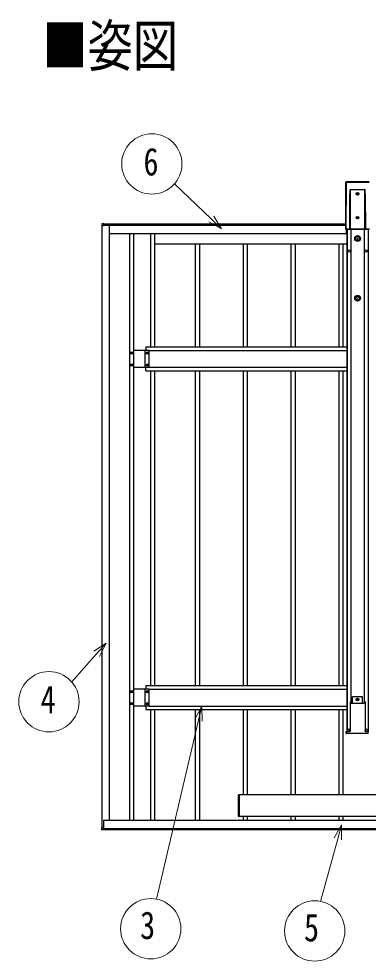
# Model space of a CAD drawing. Units: millimetres, scale not verified. Extents: x -14718 to 14718, y -10397 to 10401.
# Drawn here: x -6341 to -4881, y -881 to 3055 of the extents above; entities that cross this region are included whole.
import ezdxf
from ezdxf.enums import TextEntityAlignment as Align

# ---------------------------------------------------------------- set-up
doc = ezdxf.new("R2010")
doc.units = ezdxf.units.MM
doc.header["$LTSCALE"] = 50
doc.layers.add('0-2_USER1', color=3, linetype='Continuous')
doc.layers.add('0-6_YKK_A1', color=4, linetype='Continuous')
doc.layers.add('0-7_YKK_D', color=6, linetype='Continuous', lineweight=18)
doc.styles.add('ＭＳ ゴシック', font='')
doc.styles.get('ＭＳ ゴシック').set_extended_font_data('MS Gothic')

msp = doc.modelspace()

# ---------------------------------------------------------------- linework, layer by layer
at = {"layer": '0-6_YKK_A1'}
for p, q in [((-4974.17, 2373.44), (-4974.8, 2176.29)), ((-4974.32, 2176.77), (-4973.69, 2372.96)), ((-4974.17, 2373.43), (-4974.17, 2373.44)), ((-4973.69, 2372.96), (-4974.17, 2373.43)), ((-4973.19, 2372.93), (-4973.82, 2176.75)), ((-4876.16, 2373.93), (-4973.67, 2373.93)), ((-4973.67, 2373.93), (-4973.19, 2373.45)), ((-4876.16, 2373.93), (-4973.67, 2373.93)), ((-4973.67, 2373.93), (-4973.67, 2373.93)), ((-4973.19, 2373.45), (-4876.64, 2373.45)), ((-4973.19, 2373.45), (-4973.19, 2372.93)), ((-4876.64, 2372.93), (-4973.19, 2372.93)), ((-4957.44, 2176.86), (-4956.97, 2323.64)), ((-4956.47, 2323.61), (-4956.94, 2176.83)), ((-4956.47, 2177.3), (-4956.47, 2323.61)), ((-4893.85, 2340.23), (-4955.98, 2340.23)), ((-4955.98, 2340.23), (-4955.98, 2177.3)), ((-4955.97, 2342.85), (-4893.86, 2342.85)), ((-4924.43, 2325.7), (-4924.43, 2326.66)), ((-4893.85, 2177.3), (-4893.85, 2340.23)), ((-4893.36, 2323.61), (-4893.36, 2177.3)), ((-4892.89, 2176.83), (-4893.36, 2323.61)), ((-4892.86, 2323.64), (-4892.39, 2176.86)), ((-4924.43, 2225.7), (-4924.43, 2226.66)), ((-5986.41, 2199.62), (-5993.95, 2199.16)), ((-5993.95, 2191.42), (-5988.23, 2191.42)), ((-5992.91, -324.91), (-5992.91, 2191.42)), ((-5988.23, 2191.42), (-5987.91, 2191.42)), ((-5987.91, 2191.42), (-5987.91, 2192.62)), ((-5962.91, 2192.61), (-5987.91, 2192.61)), ((-5987.41, 2192.61), (-5987.41, 2192.92)), ((-5986.41, 2199.13), (-5986.41, 2199.62)), ((-5986.41, 2193.22), (-5986.41, 2199.13)), ((-5986.41, 2198.11), (-4974.73, 2198.11)), ((-5986.41, 2193.11), (-4974.75, 2193.11)), ((-5984.41, 2193.09), (-4974.75, 2193.09)), ((-5984.41, 2193.09), (-5984.41, 2192.61)), ((-5962.91, -291.6), (-5962.91, 2192.61)), ((-4974.8, 2176.29), (-4974.8, 2176.29)), ((-4973.82, 2176.28), (-4974.3, 2175.79)), ((-4974.3, 2175.79), (-4953.54, 2175.79)), ((-4974.3, 2175.79), (-4953.54, 2175.79)), ((-4974.3, 2175.79), (-4974.3, 2175.79)), ((-4973.82, 2176.75), (-4957.44, 2176.75)), ((-4973.82, 2176.75), (-4973.82, 2176.28)), ((-4956.5, 2176.28), (-4973.82, 2176.28)), ((-4970.91, 2158.12), (-4970.91, 2175.79)), ((-4970.91, 2158.11), (-4970.91, 2175.79)), ((-4970.91, 2173.12), (-4969.91, 2173.12)), ((-4969.91, 2175.79), (-4969.91, 78.86)), ((-4968.71, 2175.79), (-4968.71, 78.86)), ((-4956.94, 2176.83), (-4956.47, 2177.3)), ((-4955.98, 2176.8), (-4956.5, 2176.28)), ((-4955.98, 2177.3), (-4893.85, 2177.3)), ((-4955.98, 2177.3), (-4955.98, 2176.8)), ((-4893.85, 2176.8), (-4955.98, 2176.8)), ((-4953.54, 2175.79), (-4953.29, 2176.68)), ((-4953.29, 2176.68), (-4896.41, 2176.68)), ((-4952.41, 2176.68), (-4952.41, 197.03)), ((-4897.41, 2176.68), (-4897.41, 197.03)), ((-4896.41, 2176.68), (-4896.16, 2175.79)), ((-4896.16, 2175.79), (-4875.53, 2175.79)), ((-4896.16, 2175.79), (-4875.53, 2175.79)), ((-4893.85, 2177.3), (-4893.85, 2176.8)), ((-4893.33, 2176.28), (-4893.85, 2176.8)), ((-4893.36, 2177.3), (-4892.89, 2176.83)), ((-4876.01, 2176.28), (-4893.33, 2176.28)), ((-4892.39, 2176.75), (-4876.01, 2176.75)), ((-4881.11, 2175.79), (-4881.11, 78.86)), ((-5962.91, 2158.11), (-4970.91, 2158.11)), ((-5877.91, 2158.11), (-5877.91, -291.6)), ((-5861.91, 2158.11), (-5861.91, -291.6)), ((-5790.91, 2158.11), (-5790.91, 1684.34)), ((-5773.91, 2158.11), (-5773.91, 1684.34)), ((-5773.91, 2115.12), (-5586.81, 2115.12)), ((-5601.91, 1684.34), (-5601.91, 2115.12)), ((-5601.91, 2115.12), (-5386.81, 2115.12)), ((-5584.91, 1684.34), (-5584.91, 2115.12)), ((-5401.91, 1684.34), (-5401.91, 2115.12)), ((-5401.91, 2115.12), (-5186.81, 2115.12)), ((-5384.91, 1684.34), (-5384.91, 2115.12)), ((-5201.91, 1684.34), (-5201.91, 2115.12)), ((-5201.91, 2115.12), (-4986.81, 2115.12)), ((-5184.91, 1684.34), (-5184.91, 2115.12)), ((-5001.91, 1684.34), (-5001.91, 2115.12)), ((-5001.91, 2115.12), (-4969.91, 2115.12)), ((-4984.91, 1684.34), (-4984.91, 2115.12)), ((-5869.39, 1660.78), (-5869.39, 1661.74)), ((-5795.91, 1669.84), (-5861.91, 1669.84)), ((-5795.91, 1669.84), (-5861.91, 1669.84)), ((-5813.41, 1598.84), (-5813.41, 1669.84)), ((-5813.41, 1598.84), (-5813.41, 1669.84)), ((-5810.91, 1684.34), (-5810.91, 1669.84)), ((-5810.91, 1684.34), (-4969.91, 1684.34)), ((-5803.39, 1660.78), (-5803.39, 1661.74)), ((-5795.91, 1598.84), (-5795.91, 1669.84)), ((-5795.91, 1598.84), (-5795.91, 1669.84)), ((-5795.91, 1669.34), (-4969.91, 1669.34)), ((-5869.39, 1610.78), (-5869.39, 1611.74)), ((-5795.91, 1598.84), (-5861.91, 1598.84)), ((-5795.91, 1598.84), (-5861.91, 1598.84)), ((-5810.91, 1584.34), (-5810.91, 1598.84)), ((-5810.91, 1584.34), (-4969.91, 1584.34)), ((-5803.39, 1610.78), (-5803.39, 1611.74)), ((-5795.91, 1599.34), (-4969.91, 1599.34)), ((-5790.91, 1584.34), (-5790.91, 269.65)), ((-5773.91, 1584.34), (-5773.91, 269.65)), ((-5601.91, 269.65), (-5601.91, 1584.34)), ((-5584.91, 269.65), (-5584.91, 1584.34)), ((-5401.91, 269.65), (-5401.91, 1584.34)), ((-5384.91, 269.65), (-5384.91, 1584.34)), ((-5201.91, 269.65), (-5201.91, 1584.34)), ((-5184.91, 269.65), (-5184.91, 1584.34)), ((-5001.91, 269.65), (-5001.91, 1584.34)), ((-4984.91, 269.65), (-4984.91, 1584.34)), ((-5869.39, 246.09), (-5869.39, 247.05)), ((-5795.91, 255.15), (-5861.91, 255.15)), ((-5813.41, 184.15), (-5813.41, 255.15)), ((-5810.91, 269.65), (-5810.91, 255.15)), ((-5810.91, 269.65), (-4969.91, 269.65)), ((-5803.39, 246.09), (-5803.39, 247.05)), ((-5795.91, 184.15), (-5795.91, 255.15)), ((-5795.91, 254.65), (-4969.91, 254.65)), ((-5869.39, 196.09), (-5869.39, 197.05)), ((-5803.39, 196.09), (-5803.39, 197.05)), ((-4956.16, 202.21), (-4956.16, 79.01)), ((-4955.8, 202.36), (-4956.15, 202.36)), ((-4955.8, 202.36), (-4955.31, 202.36)), ((-4955.31, 202.36), (-4953.27, 202.36)), ((-4952.96, 197.03), (-4953.27, 202.36)), ((-4904.41, 222.86), (-4945.41, 222.86)), ((-4945.41, 197.03), (-4945.41, 222.86)), ((-4924.43, 213.3), (-4924.43, 214.26)), ((-4904.41, 197.03), (-4904.41, 222.86)), ((-4896.56, 202.36), (-4894.52, 202.36)), ((-4894.52, 202.36), (-4894.03, 202.36)), ((-4894.03, 202.36), (-4893.68, 202.36)), ((-4893.66, 202.21), (-4893.66, 79.01)), ((-5795.91, 184.15), (-5861.91, 184.15)), ((-5810.91, 184.15), (-5810.91, 169.65)), ((-5810.91, 169.65), (-4969.91, 169.65)), ((-5795.91, 184.65), (-4969.91, 184.65)), ((-5790.91, 169.65), (-5790.91, -291.6)), ((-5773.91, 169.65), (-5773.91, -291.6)), ((-5601.91, -291.6), (-5601.91, 169.65)), ((-5584.91, -291.6), (-5584.91, 169.65)), ((-5401.91, -186.6), (-5401.91, 169.65)), ((-5384.91, -186.6), (-5384.91, 169.65)), ((-5201.91, -186.6), (-5201.91, 169.65)), ((-5184.91, -186.6), (-5184.91, 169.65)), ((-5001.91, -186.6), (-5001.91, 169.65)), ((-4984.91, -186.6), (-4984.91, 169.65)), ((-4972.29, 78.86), (-4957.27, 78.86)), ((-4966.41, 78.86), (-4966.41, 82.86)), ((-4957.41, 78.86), (-4957.41, 82.86)), ((-4957.27, 78.86), (-4956.28, 78.86)), ((-4956.18, 78.86), (-4956.28, 78.86)), ((-4893.65, 78.86), (-4893.55, 78.86)), ((-4893.55, 78.86), (-4892.56, 78.86)), ((-4892.56, 78.86), (-4877.54, 78.86)), ((-4892.41, 78.86), (-4892.41, 82.86)), ((-4883.41, 78.86), (-4883.41, 82.86)), ((-4956.75, 69.36), (-4970.32, 69.36)), ((-4955.25, 69.36), (-4956.75, 69.36)), ((-4954.88, 69.36), (-4955.25, 69.36)), ((-4894.95, 69.36), (-4954.88, 69.36)), ((-4894.58, 69.36), (-4894.95, 69.36)), ((-4893.08, 69.36), (-4894.58, 69.36)), ((-4879.51, 69.36), (-4893.08, 69.36)), ((-5422.42, -276.01), (-5422.42, -187.19)), ((-4369.92, -186.6), (-5419.92, -186.6)), ((-5987.41, -291.6), (-1012.91, -291.6)), ((-5987.41, -291.6), (-5987.41, -326.41)), ((-5419.92, -277.1), (-5421.48, -277)), ((-5419.92, -276.1), (-5419.92, -277.1)), ((-5401.91, -291.6), (-5401.91, -276.6)), ((-5384.91, -291.6), (-5384.91, -276.6)), ((-5201.91, -291.6), (-5201.91, -276.6)), ((-5184.91, -291.6), (-5184.91, -276.6)), ((-5001.91, -291.6), (-5001.91, -276.6)), ((-4984.91, -291.6), (-4984.91, -276.6)), ((-5993.95, -324.91), (-5988.23, -324.91)), ((-5986.41, -333.11), (-5993.95, -332.65)), ((-5988.23, -324.91), (-5987.91, -324.91)), ((-5987.91, -324.91), (-5987.91, -326.11)), ((-5987.91, -324.91), (-5987.91, -326.11)), ((-5987.41, -326.11), (-5987.91, -326.11)), ((-5986.41, -326.6), (-993.91, -326.6)), ((-5986.41, -326.71), (-5986.41, -332.61)), ((-5986.41, -331.6), (-993.91, -331.6)), ((-5986.41, -332.61), (-5986.41, -333.11))]:
    msp.add_line(p, q, dxfattribs=at)
for points in [[(-4974.17, 2373.43), (-4974.8, 2176.29), (-4974.32, 2176.77)], [(-4956.34, 2340.26), (-4956.06, 2342.24), (-4955.98, 2342.81), (-4955.97, 2342.85)], [(-4955.98, 2340.23), (-4956, 2340.23), (-4956.02, 2340.23), (-4956.04, 2340.23), (-4956.07, 2340.23), (-4956.09, 2340.23), (-4956.11, 2340.23), (-4956.13, 2340.23), (-4956.16, 2340.23)], [(-4926.35, 2324.74), (-4927.31, 2324.74), (-4927.31, 2323.78), (-4926.35, 2323.78)], [(-4924.43, 2326.66), (-4925.39, 2326.66), (-4925.39, 2325.7)], [(-4925.39, 2322.82), (-4925.39, 2321.86), (-4924.43, 2321.86), (-4924.43, 2322.82)], [(-4923.47, 2323.78), (-4922.51, 2323.78), (-4922.51, 2324.74), (-4923.47, 2324.74)], [(-4893.67, 2340.23), (-4893.81, 2342.23), (-4893.86, 2342.81), (-4893.86, 2342.85)], [(-4893.85, 2340.23), (-4893.83, 2340.23), (-4893.81, 2340.23), (-4893.79, 2340.23), (-4893.76, 2340.23), (-4893.74, 2340.23), (-4893.72, 2340.23), (-4893.7, 2340.23), (-4893.67, 2340.23)], [(-4926.35, 2224.74), (-4927.31, 2224.74), (-4927.31, 2223.78), (-4926.35, 2223.78)], [(-4924.43, 2226.66), (-4925.39, 2226.66), (-4925.39, 2225.7)], [(-4925.39, 2222.82), (-4925.39, 2221.86), (-4924.43, 2221.86), (-4924.43, 2222.82)], [(-4923.47, 2223.78), (-4922.51, 2223.78), (-4922.51, 2224.74), (-4923.47, 2224.74)], [(-5994.41, 2198.66), (-5994.41, 2191.42), (-5993.95, 2191.42)], [(-5987.61, 2192.92), (-5986.41, 2192.92), (-5986.41, 2193.22)], [(-4955.98, 2177.3), (-4956.07, 2177.3), (-4956.16, 2177.3), (-4956.24, 2177.3), (-4956.32, 2177.3), (-4956.38, 2177.3), (-4956.43, 2177.3), (-4956.46, 2177.3), (-4956.47, 2177.3)], [(-4893.85, 2177.3), (-4893.76, 2177.3), (-4893.67, 2177.3), (-4893.59, 2177.3), (-4893.51, 2177.3), (-4893.45, 2177.3), (-4893.4, 2177.3), (-4893.37, 2177.3), (-4893.36, 2177.3)], [(-5870.35, 1658.86), (-5871.31, 1658.86), (-5871.31, 1659.82), (-5870.35, 1659.82)], [(-5869.39, 1661.74), (-5868.43, 1661.74), (-5868.43, 1660.78)], [(-5868.43, 1657.9), (-5868.43, 1656.94), (-5869.39, 1656.94), (-5869.39, 1657.9)], [(-5867.47, 1659.82), (-5866.51, 1659.82), (-5866.51, 1658.86), (-5867.47, 1658.86)], [(-5804.35, 1658.86), (-5805.31, 1658.86), (-5805.31, 1659.82), (-5804.35, 1659.82)], [(-5803.39, 1661.74), (-5802.43, 1661.74), (-5802.43, 1660.78)], [(-5802.43, 1657.9), (-5802.43, 1656.94), (-5803.39, 1656.94), (-5803.39, 1657.9)], [(-5801.47, 1659.82), (-5800.51, 1659.82), (-5800.51, 1658.86), (-5801.47, 1658.86)], [(-5870.35, 1608.86), (-5871.31, 1608.86), (-5871.31, 1609.82), (-5870.35, 1609.82)], [(-5869.39, 1611.74), (-5868.43, 1611.74), (-5868.43, 1610.78)], [(-5868.43, 1607.9), (-5868.43, 1606.94), (-5869.39, 1606.94), (-5869.39, 1607.9)], [(-5867.47, 1609.82), (-5866.51, 1609.82), (-5866.51, 1608.86), (-5867.47, 1608.86)], [(-5804.35, 1608.86), (-5805.31, 1608.86), (-5805.31, 1609.82), (-5804.35, 1609.82)], [(-5803.39, 1611.74), (-5802.43, 1611.74), (-5802.43, 1610.78)], [(-5802.43, 1607.9), (-5802.43, 1606.94), (-5803.39, 1606.94), (-5803.39, 1607.9)], [(-5801.47, 1609.82), (-5800.51, 1609.82), (-5800.51, 1608.86), (-5801.47, 1608.86)], [(-5870.35, 244.17), (-5871.31, 244.17), (-5871.31, 245.13), (-5870.35, 245.13)], [(-5869.39, 247.05), (-5868.43, 247.05), (-5868.43, 246.09)], [(-5868.43, 243.21), (-5868.43, 242.25), (-5869.39, 242.25), (-5869.39, 243.21)], [(-5867.47, 245.13), (-5866.51, 245.13), (-5866.51, 244.17), (-5867.47, 244.17)], [(-5804.35, 244.17), (-5805.31, 244.17), (-5805.31, 245.13), (-5804.35, 245.13)], [(-5803.39, 247.05), (-5802.43, 247.05), (-5802.43, 246.09)], [(-5802.43, 243.21), (-5802.43, 242.25), (-5803.39, 242.25), (-5803.39, 243.21)], [(-5801.47, 245.13), (-5800.51, 245.13), (-5800.51, 244.17), (-5801.47, 244.17)], [(-5869.39, 197.05), (-5868.43, 197.05), (-5868.43, 196.09)], [(-5803.39, 197.05), (-5802.43, 197.05), (-5802.43, 196.09)], [(-4952.96, 197.03), (-4896.87, 197.03), (-4896.56, 202.36)], [(-4926.35, 212.34), (-4927.31, 212.34), (-4927.31, 211.38), (-4926.35, 211.38)], [(-4924.43, 214.26), (-4925.39, 214.26), (-4925.39, 213.3)], [(-4925.39, 210.42), (-4925.39, 209.46), (-4924.43, 209.46), (-4924.43, 210.42)], [(-4923.47, 211.38), (-4922.51, 211.38), (-4922.51, 212.34), (-4923.47, 212.34)], [(-5870.35, 194.17), (-5871.31, 194.17), (-5871.31, 195.13), (-5870.35, 195.13)], [(-5868.43, 193.21), (-5868.43, 192.25), (-5869.39, 192.25), (-5869.39, 193.21)], [(-5867.47, 195.13), (-5866.51, 195.13), (-5866.51, 194.17), (-5867.47, 194.17)], [(-5804.35, 194.17), (-5805.31, 194.17), (-5805.31, 195.13), (-5804.35, 195.13)], [(-5802.43, 193.21), (-5802.43, 192.25), (-5803.39, 192.25), (-5803.39, 193.21)], [(-5801.47, 195.13), (-5800.51, 195.13), (-5800.51, 194.17), (-5801.47, 194.17)], [(-4972.32, 71.24), (-4972.79, 78.86), (-4972.29, 78.86)], [(-5421.48, -186.2), (-5419.92, -186.1), (-5419.92, -187.1), (-5419.92, -276.1)], [(-4369.92, -276.6), (-5419.92, -276.6), (-5419.92, -186.6)], [(-5994.41, -332.15), (-5994.41, -324.91), (-5993.95, -324.91)], [(-5987.61, -326.41), (-5986.41, -326.41), (-5986.41, -326.71)]]:
    msp.add_lwpolyline(points, dxfattribs=at)
for centre, radius in [((-4924.91, 2324.26), 5.3), ((-4924.91, 2224.26), 5.3), ((-4924.85, 2137.76), 12), ((-4924.85, 2137.76), 10.88), ((-4924.85, 2137.76), 7.48), ((-4924.85, 2137.76), 0.5), ((-4960.41, 2085.12), 5), ((-4889.41, 2085.12), 5), ((-4924.85, 1887.76), 12), ((-4924.85, 1887.76), 10.88), ((-4924.85, 1887.76), 7.48), ((-4924.85, 1887.76), 0.5), ((-5868.91, 1659.34), 5.3), ((-5802.91, 1659.34), 5.3), ((-5868.91, 1609.34), 5.3), ((-5802.91, 1609.34), 5.3), ((-5868.91, 244.65), 5.3), ((-5802.91, 244.65), 5.3), ((-5868.91, 194.65), 5.3), ((-5802.91, 194.65), 5.3), ((-4924.91, 211.86), 5.3), ((-4961.91, 83.36), 5), ((-4887.91, 83.36), 5)]:
    msp.add_circle(centre, radius, dxfattribs=at)
for centre, radius, start, end in [((-4973.67, 2373.43), 0.5, 90, 179.81634), ((-4973.67, 2373.43), 0.501, 90.24971, 179.75029), ((-4973.19, 2372.95), 0.501, 90.24971, 179.75029), ((-4973.3, 2375.69), 2.76, 261.80183, 272.1952), ((-4956.87, 2320.88), 2.76, 81.80183, 92.1952), ((-4957.55, 2331.25), 9.09, 81.20266, 82.35702), ((-4514.6, 2310.27), 442.57, 175.77814, 176.1178), ((-4926.35, 2325.7), 0.96, 270, 0), ((-4926.35, 2322.82), 0.96, 0, 90), ((-4923.47, 2325.7), 0.96, 180, 270), ((-4923.47, 2322.82), 0.96, 90, 180), ((-5192.59, 2299.26), 301.89, 7.80423, 8.30085), ((-4892.28, 2331.25), 9.09, 97.64298, 98.79734), ((-4892.96, 2320.88), 2.76, 87.8048, 98.19817), ((-4926.35, 2225.7), 0.96, 270, 0), ((-4926.35, 2222.82), 0.96, 0, 90), ((-4923.47, 2225.7), 0.96, 180, 270), ((-4923.47, 2222.82), 0.96, 90, 180), ((-5993.91, 2198.66), 0.5, 93.5, 180), ((-5987.61, 2192.62), 0.3, 90, 180), ((-4974.3, 2176.29), 0.5, 179.81634, 270), ((-4974.3, 2176.29), 0.501, 180.24971, 269.75029), ((-4973.82, 2176.78), 0.501, 180.24971, 269.75029), ((-4973.93, 2179.5), 2.76, 261.80183, 272.1952), ((-4957.34, 2174.1), 2.76, 81.80183, 92.1952), ((-4957.03, 2173.99), 2.79, 88.18282, 98.39155), ((-4955.97, 2177.3), 0.501, 180.24971, 269.75029), ((-4893.86, 2177.3), 0.501, 270.24971, 359.75029), ((-4892.8, 2173.99), 2.79, 81.60845, 91.81718), ((-4892.49, 2174.1), 2.76, 87.8048, 98.19817), ((-5870.35, 1660.78), 0.96, 270, 0), ((-5870.35, 1657.9), 0.96, 0, 90), ((-5867.47, 1660.78), 0.96, 180, 270), ((-5867.47, 1657.9), 0.96, 90, 180), ((-5804.35, 1660.78), 0.96, 270, 0), ((-5804.35, 1657.9), 0.96, 0, 90), ((-5801.47, 1660.78), 0.96, 180, 270), ((-5801.47, 1657.9), 0.96, 90, 180), ((-5870.35, 1610.78), 0.96, 270, 0), ((-5870.35, 1607.9), 0.96, 0, 90), ((-5867.47, 1610.78), 0.96, 180, 270), ((-5867.47, 1607.9), 0.96, 90, 180), ((-5804.35, 1610.78), 0.96, 270, 0), ((-5804.35, 1607.9), 0.96, 0, 90), ((-5801.47, 1610.78), 0.96, 180, 270), ((-5801.47, 1607.9), 0.96, 90, 180), ((-5870.35, 246.09), 0.96, 270, 0), ((-5870.35, 243.21), 0.96, 0, 90), ((-5867.47, 246.09), 0.96, 180, 270), ((-5867.47, 243.21), 0.96, 90, 180), ((-5804.35, 246.09), 0.96, 270, 0), ((-5804.35, 243.21), 0.96, 0, 90), ((-5801.47, 246.09), 0.96, 180, 270), ((-5801.47, 243.21), 0.96, 90, 180), ((-4926.35, 213.3), 0.96, 270, 0), ((-4926.35, 210.42), 0.96, 0, 90), ((-4923.47, 213.3), 0.96, 180, 270), ((-4923.47, 210.42), 0.96, 90, 180), ((-5870.35, 196.09), 0.96, 270, 0), ((-5870.35, 193.21), 0.96, 0, 90), ((-5867.47, 196.09), 0.96, 180, 270), ((-5867.47, 193.21), 0.96, 90, 180), ((-5804.35, 196.09), 0.96, 270, 0), ((-5804.35, 193.21), 0.96, 0, 90), ((-5801.47, 196.09), 0.96, 180, 270), ((-5801.47, 193.21), 0.96, 90, 180), ((-4961.91, 82.86), 4.5, 90, 180), ((-4961.91, 82.86), 4.5, 0, 90), ((-4887.91, 82.86), 4.5, 90, 180), ((-4887.91, 82.86), 4.5, 0, 90), ((-4970.32, 71.36), 2, 183.5, 270), ((-5421.42, -187.19), 1, 93.5, 180), ((-5421.42, -276.01), 1, 180, 266.5), ((-5993.91, -332.15), 0.5, 180, 266.5), ((-5987.61, -326.11), 0.3, 180, 270)]:
    msp.add_arc(centre, radius, start, end, dxfattribs=at)
for centre, major_axis, ratio, start_param, end_param in [((-4955.98, 2322.48), (0, -19.08), 0.052413, 3.5123474, 4.6513024), ((-4955.98, 2322.45), (0, -19.08), 0.026207, 3.5123474, 4.6513024), ((-4952.89, 2340.23), (0, -50), 0.061774, 4.6600291, 4.7123946), ((-4896.94, 2340.23), (0, -50), 0.061774, 1.5707907, 1.6231562), ((-4893.85, 2322.45), (0, -19.08), 0.026207, 1.6318829, 2.7708379), ((-4893.85, 2322.48), (0, -19.08), 0.052413, 1.6318829, 2.7708379), ((-4956.44, 2176.86), (-0.543, -0.848), 0.992387, 5.2824884, 5.3922079), ((-4956.5, 2176.77), (0.941, -0.042), 0.529688, 3.2789358, 4.7362857), ((-4956.44, 2176.84), (-0.293, -0.417), 0.981557, 5.3232786, 5.4329981), ((-4956.5, 2176.77), (0.185, -0.478), 0.839234, 4.3937254, 5.8510754), ((-4893.33, 2176.77), (-0.185, -0.478), 0.839234, 0.4321099, 1.8894599), ((-4893.33, 2176.77), (0.941, 0.042), 0.529688, 4.6884922, 6.1458421), ((-4893.39, 2176.84), (0.293, -0.417), 0.981557, 0.8501872, 0.9599067), ((-4893.39, 2176.86), (0.543, -0.848), 0.992387, 0.8909775, 1.0006969), ((-4956.12, 201.86), (0.031, -0.5), 0.061627, 3.1377656, 3.9231638), ((-4893.71, 201.86), (-0.031, -0.5), 0.061627, 2.3600215, 3.1454197), ((-4956.21, 79.36), (0.031, -0.5), 0.061627, 6.2793582, 7.0647564), ((-4893.62, 79.36), (-0.031, -0.5), 0.061627, 5.5016142, 6.2870124)]:
    msp.add_ellipse(centre, major_axis=major_axis, ratio=ratio, start_param=start_param, end_param=end_param, dxfattribs=at)
at = {"layer": '0-7_YKK_D'}
for points in [[(-5493.3, 2178.42), (-5536.51, 2219.32), (-5690.79, 2365.39)], [(-5525.54, 2230.9), (-5493.3, 2178.42), (-5547.47, 2207.75)], [(-5976.56, 447.02), (-6016.07, 402.52), (-6120.18, 285.23)], [(-6027.99, 413.1), (-5976.56, 447.02), (-6004.14, 391.94)], [(-5576.25, 183.4), (-5589.86, 125.48), (-5765.36, -621.97)], [(-5605.38, 129.12), (-5576.25, 183.4), (-5574.34, 121.83)], [(-4992.11, -312.18), (-5007.88, -369.56), (-5079.85, -631.48)], [(-5023.25, -365.33), (-4992.11, -312.18), (-4992.5, -373.78)]]:
    msp.add_lwpolyline(points, dxfattribs=at)
for centre in [(-5785.18, 2448.85), (-6215.41, 202.72), (-5789.63, -745.61), (-5104.11, -755.12)]:
    msp.add_circle(centre, 126, dxfattribs=at)

# ---------------------------------------------------------------- texts
at = {"layer": '0-2_USER1', "style": 'ＭＳ ゴシック', "width": 0.8}
msp.add_text('■姿図', height=173.2, dxfattribs=at).set_placement((-6242.71, 2804.6), align=Align.BOTTOM_LEFT)
at = {"layer": '0-7_YKK_D', "style": 'ＭＳ ゴシック', "width": 0.8}
for s, p in [('6', (-5820.14, 2366.19)), ('4', (-6250.37, 120.06)), ('3', (-5834.26, -823.44)), ('5', (-5148.74, -832.96))]:
    msp.add_text(s, height=115.5, dxfattribs=at).set_placement(p, align=Align.BOTTOM_LEFT)

doc.saveas('drawing.dxf')
